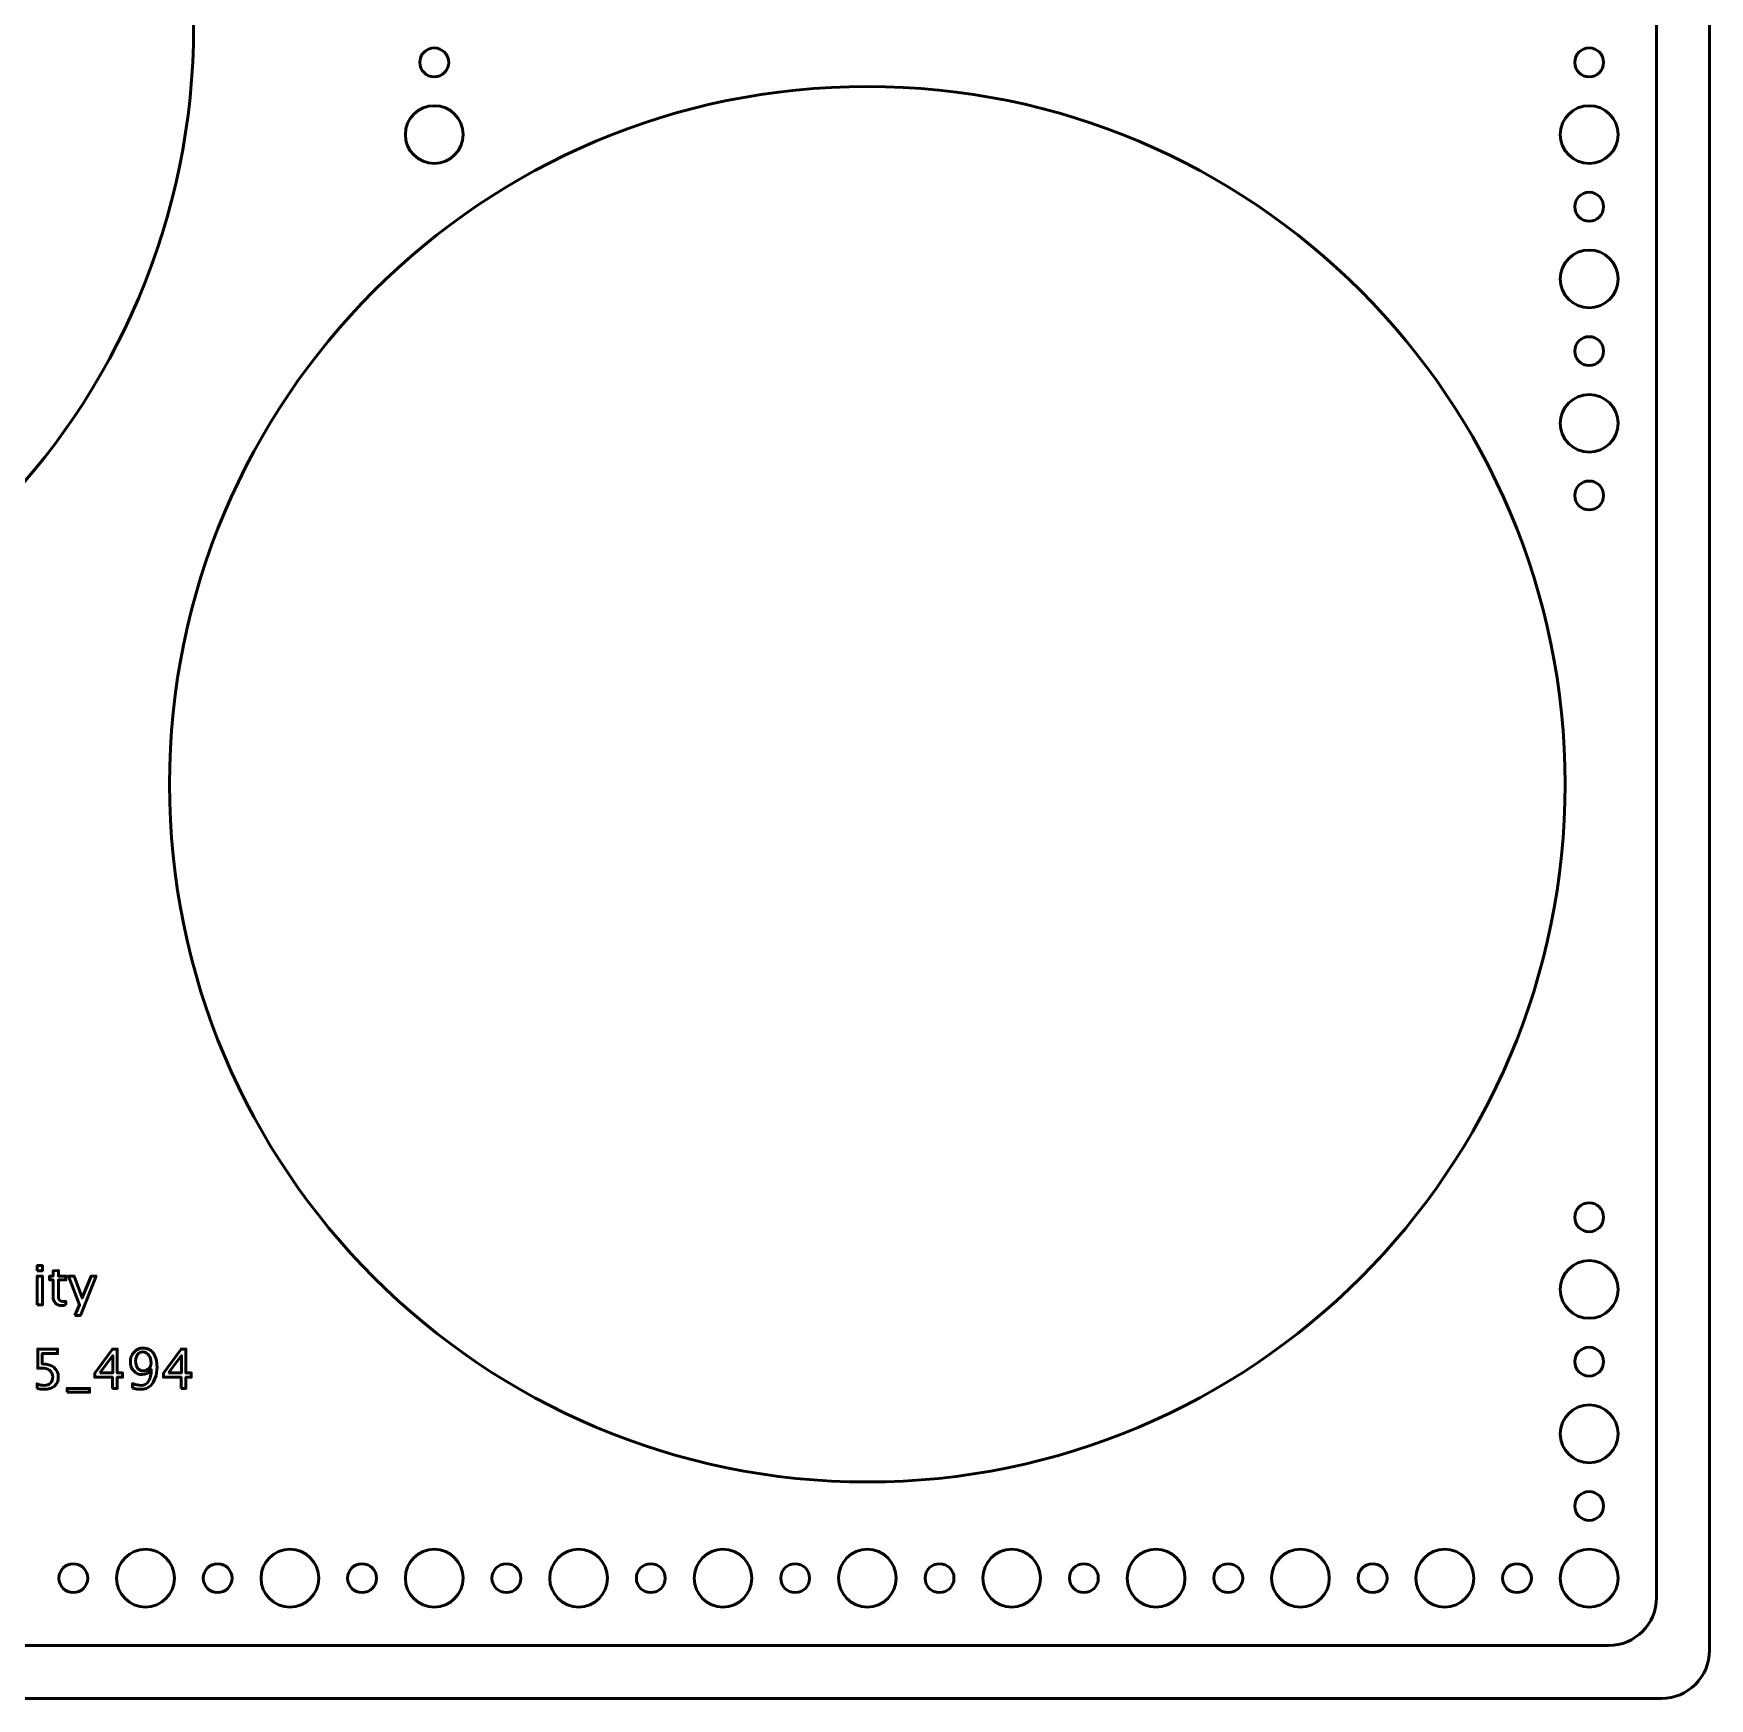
# Model space of a CAD drawing. Header units: centimetres. Extents: x -87 to 69, y -70 to 88.
# Drawn here: x -39.41 to -22, y -70.25 to -52.95 of the extents above; entities that cross this region are included whole.
import ezdxf

# ---------------------------------------------------------------- set-up
doc = ezdxf.new("R2010")
doc.units = ezdxf.units.CM
doc.header["$MEASUREMENT"] = 0
doc.layers.add('Layer 1', color=7, linetype='Continuous')

msp = doc.modelspace()

# ---------------------------------------------------------------- linework, layer by layer
at = {"layer": 'Layer 1', "lineweight": 53}
for centre, major_axis in [((-45, -52.875), (0, 7.25)), ((-30.75, -60.75), (0, 7.25)), ((-38.24999, -69.00001), (0, 0.30001)), ((-36.74999, -69.00001), (0, 0.30001)), ((-35.24999, -69.00001), (0, 0.30001)), ((-33.74999, -69.00001), (0, 0.30001)), ((-32.24999, -69.00001), (0, 0.30001)), ((-30.74999, -69.00001), (0, 0.30001)), ((-29.24999, -69.00001), (0, 0.30001)), ((-27.74999, -69.00001), (0, 0.30001)), ((-26.24999, -69.00001), (0, 0.30001)), ((-24.74999, -69.00001), (0, 0.30001)), ((-39, -69), (0, 0.15)), ((-37.5, -69), (0, 0.15)), ((-36, -69), (0, 0.15)), ((-34.5, -69), (0, 0.15)), ((-33, -69), (0, 0.15)), ((-31.5, -69), (0, 0.15)), ((-30, -69), (0, 0.15)), ((-28.5, -69), (0, 0.15)), ((-27, -69), (0, 0.15)), ((-25.5, -69), (0, 0.15)), ((-24, -69), (0, 0.15))]:
    msp.add_ellipse(centre, major_axis=major_axis, ratio=1, dxfattribs=at)
for points, knots in [([(-68, -69.75), (-68, -69.75), (-68, -20.25), (-68, -20.25), (-68, -20.25), (-68, -19.97386), (-67.77614, -19.75), (-67.5, -19.75), (-67.5, -19.75), (-67.5, -19.75), (-22.5, -19.75), (-22.5, -19.75), (-22.5, -19.75), (-22.22386, -19.75), (-22, -19.97386), (-22, -20.25), (-22, -20.25), (-22, -20.25), (-22, -69.75), (-22, -69.75), (-22, -69.75), (-22, -70.02614), (-22.22386, -70.25), (-22.5, -70.25), (-22.5, -70.25), (-22.5, -70.25), (-67.5, -70.25), (-67.5, -70.25), (-67.5, -70.25), (-67.77614, -70.25), (-68, -70.02614), (-68, -69.75)], [0, 0, 0, 0, 0.11111111, 0.11111111, 0.11111111, 0.11111111, 0.22222222, 0.22222222, 0.22222222, 0.22222222, 0.33333333, 0.33333333, 0.33333333, 0.33333333, 0.44444444, 0.44444444, 0.44444444, 0.44444444, 0.55555556, 0.55555556, 0.55555556, 0.55555556, 0.66666667, 0.66666667, 0.66666667, 0.66666667, 0.77777778, 0.77777778, 0.77777778, 0.77777778, 1, 1, 1, 1]), ([(-35.1, -53.25), (-35.1, -53.33284), (-35.16716, -53.4), (-35.25, -53.4), (-35.25, -53.4), (-35.33284, -53.4), (-35.4, -53.33284), (-35.4, -53.25), (-35.4, -53.25), (-35.4, -53.16716), (-35.33284, -53.1), (-35.25, -53.1), (-35.25, -53.1), (-35.16716, -53.1), (-35.1, -53.16716), (-35.1, -53.25)], [0, 0, 0, 0, 0.2, 0.2, 0.2, 0.2, 0.4, 0.4, 0.4, 0.4, 0.6, 0.6, 0.6, 0.6, 1, 1, 1, 1]), ([(-23.1, -53.25), (-23.1, -53.33284), (-23.16716, -53.4), (-23.25, -53.4), (-23.25, -53.4), (-23.33284, -53.4), (-23.4, -53.33284), (-23.4, -53.25), (-23.4, -53.25), (-23.4, -53.16716), (-23.33284, -53.1), (-23.25, -53.1), (-23.25, -53.1), (-23.16716, -53.1), (-23.1, -53.16716), (-23.1, -53.25)], [0, 0, 0, 0, 0.2, 0.2, 0.2, 0.2, 0.4, 0.4, 0.4, 0.4, 0.6, 0.6, 0.6, 0.6, 1, 1, 1, 1]), ([(-34.95, -54), (-34.95, -54.16569), (-35.08431, -54.3), (-35.25, -54.3), (-35.25, -54.3), (-35.41569, -54.3), (-35.55, -54.16569), (-35.55, -54), (-35.55, -54), (-35.55, -53.83431), (-35.41569, -53.7), (-35.25, -53.7), (-35.25, -53.7), (-35.08431, -53.7), (-34.95, -53.83431), (-34.95, -54)], [0, 0, 0, 0, 0.2, 0.2, 0.2, 0.2, 0.4, 0.4, 0.4, 0.4, 0.6, 0.6, 0.6, 0.6, 1, 1, 1, 1]), ([(-22.95, -54), (-22.95, -54.16569), (-23.08431, -54.3), (-23.25, -54.3), (-23.25, -54.3), (-23.41569, -54.3), (-23.55, -54.16569), (-23.55, -54), (-23.55, -54), (-23.55, -53.83431), (-23.41569, -53.7), (-23.25, -53.7), (-23.25, -53.7), (-23.08431, -53.7), (-22.95, -53.83431), (-22.95, -54)], [0, 0, 0, 0, 0.2, 0.2, 0.2, 0.2, 0.4, 0.4, 0.4, 0.4, 0.6, 0.6, 0.6, 0.6, 1, 1, 1, 1]), ([(-23.1, -54.75), (-23.1, -54.83284), (-23.16716, -54.9), (-23.25, -54.9), (-23.25, -54.9), (-23.33284, -54.9), (-23.4, -54.83284), (-23.4, -54.75), (-23.4, -54.75), (-23.4, -54.66716), (-23.33284, -54.6), (-23.25, -54.6), (-23.25, -54.6), (-23.16716, -54.6), (-23.1, -54.66716), (-23.1, -54.75)], [0, 0, 0, 0, 0.2, 0.2, 0.2, 0.2, 0.4, 0.4, 0.4, 0.4, 0.6, 0.6, 0.6, 0.6, 1, 1, 1, 1]), ([(-22.95, -55.5), (-22.95, -55.66569), (-23.08431, -55.8), (-23.25, -55.8), (-23.25, -55.8), (-23.41569, -55.8), (-23.55, -55.66569), (-23.55, -55.5), (-23.55, -55.5), (-23.55, -55.33431), (-23.41569, -55.2), (-23.25, -55.2), (-23.25, -55.2), (-23.08431, -55.2), (-22.95, -55.33431), (-22.95, -55.5)], [0, 0, 0, 0, 0.2, 0.2, 0.2, 0.2, 0.4, 0.4, 0.4, 0.4, 0.6, 0.6, 0.6, 0.6, 1, 1, 1, 1]), ([(-23.1, -56.25), (-23.1, -56.33284), (-23.16716, -56.4), (-23.25, -56.4), (-23.25, -56.4), (-23.33284, -56.4), (-23.4, -56.33284), (-23.4, -56.25), (-23.4, -56.25), (-23.4, -56.16716), (-23.33284, -56.1), (-23.25, -56.1), (-23.25, -56.1), (-23.16716, -56.1), (-23.1, -56.16716), (-23.1, -56.25)], [0, 0, 0, 0, 0.2, 0.2, 0.2, 0.2, 0.4, 0.4, 0.4, 0.4, 0.6, 0.6, 0.6, 0.6, 1, 1, 1, 1]), ([(-22.95, -57), (-22.95, -57.16569), (-23.08431, -57.3), (-23.25, -57.3), (-23.25, -57.3), (-23.41569, -57.3), (-23.55, -57.16569), (-23.55, -57), (-23.55, -57), (-23.55, -56.83431), (-23.41569, -56.7), (-23.25, -56.7), (-23.25, -56.7), (-23.08431, -56.7), (-22.95, -56.83431), (-22.95, -57)], [0, 0, 0, 0, 0.2, 0.2, 0.2, 0.2, 0.4, 0.4, 0.4, 0.4, 0.6, 0.6, 0.6, 0.6, 1, 1, 1, 1]), ([(-23.1, -57.75), (-23.1, -57.83284), (-23.16716, -57.9), (-23.25, -57.9), (-23.25, -57.9), (-23.33284, -57.9), (-23.4, -57.83284), (-23.4, -57.75), (-23.4, -57.75), (-23.4, -57.66716), (-23.33284, -57.6), (-23.25, -57.6), (-23.25, -57.6), (-23.16716, -57.6), (-23.1, -57.66716), (-23.1, -57.75)], [0, 0, 0, 0, 0.2, 0.2, 0.2, 0.2, 0.4, 0.4, 0.4, 0.4, 0.6, 0.6, 0.6, 0.6, 1, 1, 1, 1]), ([(-23.1, -65.25), (-23.1, -65.33284), (-23.16716, -65.4), (-23.25, -65.4), (-23.25, -65.4), (-23.33284, -65.4), (-23.4, -65.33284), (-23.4, -65.25), (-23.4, -65.25), (-23.4, -65.16716), (-23.33284, -65.1), (-23.25, -65.1), (-23.25, -65.1), (-23.16716, -65.1), (-23.1, -65.16716), (-23.1, -65.25)], [0, 0, 0, 0, 0.2, 0.2, 0.2, 0.2, 0.4, 0.4, 0.4, 0.4, 0.6, 0.6, 0.6, 0.6, 1, 1, 1, 1]), ([(-22.95, -66), (-22.95, -66.16569), (-23.08431, -66.3), (-23.25, -66.3), (-23.25, -66.3), (-23.41569, -66.3), (-23.55, -66.16569), (-23.55, -66), (-23.55, -66), (-23.55, -65.83431), (-23.41569, -65.7), (-23.25, -65.7), (-23.25, -65.7), (-23.08431, -65.7), (-22.95, -65.83431), (-22.95, -66)], [0, 0, 0, 0, 0.2, 0.2, 0.2, 0.2, 0.4, 0.4, 0.4, 0.4, 0.6, 0.6, 0.6, 0.6, 1, 1, 1, 1]), ([(-23.1, -66.75), (-23.1, -66.83284), (-23.16716, -66.9), (-23.25, -66.9), (-23.25, -66.9), (-23.33284, -66.9), (-23.4, -66.83284), (-23.4, -66.75), (-23.4, -66.75), (-23.4, -66.66716), (-23.33284, -66.6), (-23.25, -66.6), (-23.25, -66.6), (-23.16716, -66.6), (-23.1, -66.66716), (-23.1, -66.75)], [0, 0, 0, 0, 0.2, 0.2, 0.2, 0.2, 0.4, 0.4, 0.4, 0.4, 0.6, 0.6, 0.6, 0.6, 1, 1, 1, 1]), ([(-22.95, -67.5), (-22.95, -67.66569), (-23.08431, -67.8), (-23.25, -67.8), (-23.25, -67.8), (-23.41569, -67.8), (-23.55, -67.66569), (-23.55, -67.5), (-23.55, -67.5), (-23.55, -67.33431), (-23.41569, -67.2), (-23.25, -67.2), (-23.25, -67.2), (-23.08431, -67.2), (-22.95, -67.33431), (-22.95, -67.5)], [0, 0, 0, 0, 0.2, 0.2, 0.2, 0.2, 0.4, 0.4, 0.4, 0.4, 0.6, 0.6, 0.6, 0.6, 1, 1, 1, 1]), ([(-23.1, -68.25), (-23.1, -68.33284), (-23.16716, -68.4), (-23.25, -68.4), (-23.25, -68.4), (-23.33284, -68.4), (-23.4, -68.33284), (-23.4, -68.25), (-23.4, -68.25), (-23.4, -68.16716), (-23.33284, -68.1), (-23.25, -68.1), (-23.25, -68.1), (-23.16716, -68.1), (-23.1, -68.16716), (-23.1, -68.25)], [0, 0, 0, 0, 0.2, 0.2, 0.2, 0.2, 0.4, 0.4, 0.4, 0.4, 0.6, 0.6, 0.6, 0.6, 1, 1, 1, 1]), ([(-22.95, -69), (-22.95, -69.16569), (-23.08431, -69.3), (-23.25, -69.3), (-23.25, -69.3), (-23.41569, -69.3), (-23.55, -69.16569), (-23.55, -69), (-23.55, -69), (-23.55, -68.83431), (-23.41569, -68.7), (-23.25, -68.7), (-23.25, -68.7), (-23.08431, -68.7), (-22.95, -68.83431), (-22.95, -69)], [0, 0, 0, 0, 0.2, 0.2, 0.2, 0.2, 0.4, 0.4, 0.4, 0.4, 0.6, 0.6, 0.6, 0.6, 1, 1, 1, 1])]:
    msp.add_open_spline(points, degree=3, knots=knots, dxfattribs=at)
at = {"layer": 'Layer 1', "color": 4, "lineweight": 53}
msp.add_open_spline([(-67.45, -69.2), (-67.45, -69.2), (-67.45, -20.8), (-67.45, -20.8), (-67.45, -20.8), (-67.45, -20.52386), (-67.22614, -20.3), (-66.95, -20.3), (-66.95, -20.3), (-66.95, -20.3), (-23.05, -20.3), (-23.05, -20.3), (-23.05, -20.3), (-22.77386, -20.3), (-22.55, -20.52386), (-22.55, -20.8), (-22.55, -20.8), (-22.55, -20.8), (-22.55, -69.2), (-22.55, -69.2), (-22.55, -69.2), (-22.55, -69.47614), (-22.77386, -69.7), (-23.05, -69.7), (-23.05, -69.7), (-23.05, -69.7), (-66.95, -69.7), (-66.95, -69.7), (-66.95, -69.7), (-67.22614, -69.7), (-67.45, -69.47614), (-67.45, -69.2)], degree=3, knots=[0, 0, 0, 0, 0.11111111, 0.11111111, 0.11111111, 0.11111111, 0.22222222, 0.22222222, 0.22222222, 0.22222222, 0.33333333, 0.33333333, 0.33333333, 0.33333333, 0.44444444, 0.44444444, 0.44444444, 0.44444444, 0.55555556, 0.55555556, 0.55555556, 0.55555556, 0.66666667, 0.66666667, 0.66666667, 0.66666667, 0.77777778, 0.77777778, 0.77777778, 0.77777778, 1, 1, 1, 1], dxfattribs=at)
at = {"layer": 'Layer 1', "color": 5, "lineweight": 53}
for points, knots in [([(-39.37533, -65.80612), (-39.37533, -65.80612), (-39.37533, -65.75193), (-39.37533, -65.75193), (-39.37533, -65.75193), (-39.37533, -65.75193), (-39.32115, -65.75193), (-39.32115, -65.75193), (-39.32115, -65.75193), (-39.32115, -65.75193), (-39.32115, -65.80612), (-39.32115, -65.80612), (-39.32115, -65.80612), (-39.32115, -65.80612), (-39.37533, -65.80612), (-39.37533, -65.80612)], [0, 0, 0, 0, 0.2, 0.2, 0.2, 0.2, 0.4, 0.4, 0.4, 0.4, 0.6, 0.6, 0.6, 0.6, 1, 1, 1, 1]), ([(-39.07844, -66.15993), (-39.09519, -66.16454), (-39.10977, -66.16679), (-39.12209, -66.16679), (-39.12209, -66.16679), (-39.14975, -66.16679), (-39.17129, -66.15889), (-39.18672, -66.14309), (-39.18672, -66.14309), (-39.20224, -66.12728), (-39.20996, -66.10536), (-39.20996, -66.07724), (-39.20996, -66.07724), (-39.20996, -66.07724), (-39.20996, -65.90151), (-39.20996, -65.90151), (-39.20996, -65.90151), (-39.20996, -65.90151), (-39.2474, -65.90151), (-39.2474, -65.90151), (-39.2474, -65.90151), (-39.2474, -65.90151), (-39.2474, -65.86087), (-39.2474, -65.86087), (-39.2474, -65.86087), (-39.2474, -65.86087), (-39.20996, -65.86087), (-39.20996, -65.86087), (-39.20996, -65.86087), (-39.20996, -65.86087), (-39.20996, -65.80677), (-39.20996, -65.80677), (-39.20996, -65.80677), (-39.20996, -65.80677), (-39.15577, -65.8016), (-39.15577, -65.8016), (-39.15577, -65.8016), (-39.15577, -65.8016), (-39.15577, -65.86087), (-39.15577, -65.86087), (-39.15577, -65.86087), (-39.15577, -65.86087), (-39.07731, -65.86087), (-39.07731, -65.86087), (-39.07731, -65.86087), (-39.07731, -65.86087), (-39.07731, -65.90151), (-39.07731, -65.90151), (-39.07731, -65.90151), (-39.07731, -65.90151), (-39.15577, -65.90151), (-39.15577, -65.90151), (-39.15577, -65.90151), (-39.15577, -65.90151), (-39.15577, -66.06745), (-39.15577, -66.06745), (-39.15577, -66.06745), (-39.15577, -66.10659), (-39.13874, -66.12615), (-39.10478, -66.12615), (-39.10478, -66.12615), (-39.09754, -66.12615), (-39.08879, -66.12493), (-39.07844, -66.12258), (-39.07844, -66.12258), (-39.07844, -66.12258), (-39.07844, -66.15993), (-39.07844, -66.15993)], [0, 0, 0, 0, 0.05555556, 0.05555556, 0.05555556, 0.05555556, 0.11111111, 0.11111111, 0.11111111, 0.11111111, 0.16666667, 0.16666667, 0.16666667, 0.16666667, 0.22222222, 0.22222222, 0.22222222, 0.22222222, 0.27777778, 0.27777778, 0.27777778, 0.27777778, 0.33333333, 0.33333333, 0.33333333, 0.33333333, 0.38888889, 0.38888889, 0.38888889, 0.38888889, 0.44444444, 0.44444444, 0.44444444, 0.44444444, 0.5, 0.5, 0.5, 0.5, 0.55555556, 0.55555556, 0.55555556, 0.55555556, 0.61111111, 0.61111111, 0.61111111, 0.61111111, 0.66666667, 0.66666667, 0.66666667, 0.66666667, 0.72222222, 0.72222222, 0.72222222, 0.72222222, 0.77777778, 0.77777778, 0.77777778, 0.77777778, 0.83333333, 0.83333333, 0.83333333, 0.83333333, 0.88888889, 0.88888889, 0.88888889, 0.88888889, 1, 1, 1, 1]), ([(-39.37533, -66.16002), (-39.37533, -66.16002), (-39.37533, -65.86087), (-39.37533, -65.86087), (-39.37533, -65.86087), (-39.37533, -65.86087), (-39.32115, -65.86087), (-39.32115, -65.86087), (-39.32115, -65.86087), (-39.32115, -65.86087), (-39.32115, -66.16002), (-39.32115, -66.16002), (-39.32115, -66.16002), (-39.32115, -66.16002), (-39.37533, -66.16002), (-39.37533, -66.16002)], [0, 0, 0, 0, 0.2, 0.2, 0.2, 0.2, 0.4, 0.4, 0.4, 0.4, 0.6, 0.6, 0.6, 0.6, 1, 1, 1, 1]), ([(-38.98343, -66.26896), (-38.98343, -66.26896), (-38.93489, -66.1604), (-38.93489, -66.1604), (-38.93489, -66.1604), (-38.93489, -66.1604), (-39.05078, -65.86087), (-39.05078, -65.86087), (-39.05078, -65.86087), (-39.05078, -65.86087), (-38.99265, -65.86087), (-38.99265, -65.86087), (-38.99265, -65.86087), (-38.99265, -65.86087), (-38.90648, -66.0874), (-38.90648, -66.0874), (-38.90648, -66.0874), (-38.90648, -66.0874), (-38.81457, -65.86087), (-38.81457, -65.86087), (-38.81457, -65.86087), (-38.81457, -65.86087), (-38.76348, -65.86087), (-38.76348, -65.86087), (-38.76348, -65.86087), (-38.76348, -65.86087), (-38.92698, -66.26896), (-38.92698, -66.26896), (-38.92698, -66.26896), (-38.92698, -66.26896), (-38.98343, -66.26896), (-38.98343, -66.26896)], [0, 0, 0, 0, 0.11111111, 0.11111111, 0.11111111, 0.11111111, 0.22222222, 0.22222222, 0.22222222, 0.22222222, 0.33333333, 0.33333333, 0.33333333, 0.33333333, 0.44444444, 0.44444444, 0.44444444, 0.44444444, 0.55555556, 0.55555556, 0.55555556, 0.55555556, 0.66666667, 0.66666667, 0.66666667, 0.66666667, 0.77777778, 0.77777778, 0.77777778, 0.77777778, 1, 1, 1, 1]), ([(-39.37725, -67.02906), (-39.37725, -67.02906), (-39.37725, -66.98052), (-39.37725, -66.98052), (-39.37725, -66.98052), (-39.35025, -66.99143), (-39.32466, -66.99689), (-39.3002, -66.99689), (-39.3002, -66.99689), (-39.27349, -66.99689), (-39.25241, -66.98899), (-39.23708, -66.97318), (-39.23708, -66.97318), (-39.22175, -66.95738), (-39.21413, -66.93565), (-39.21413, -66.90799), (-39.21413, -66.90799), (-39.21413, -66.87826), (-39.22494, -66.8555), (-39.24658, -66.83979), (-39.24658, -66.83979), (-39.26822, -66.82408), (-39.29954, -66.81627), (-39.34047, -66.81627), (-39.34047, -66.81627), (-39.34997, -66.81627), (-39.36003, -66.81693), (-39.37048, -66.81824), (-39.37048, -66.81824), (-39.37048, -66.81824), (-39.37048, -66.61928), (-39.37048, -66.61928), (-39.37048, -66.61928), (-39.37048, -66.61928), (-39.16389, -66.61928), (-39.16389, -66.61928), (-39.16389, -66.61928), (-39.16389, -66.61928), (-39.16389, -66.66669), (-39.16389, -66.66669), (-39.16389, -66.66669), (-39.16389, -66.66669), (-39.32306, -66.66669), (-39.32306, -66.66669), (-39.32306, -66.66669), (-39.32306, -66.66669), (-39.32306, -66.7745), (-39.32306, -66.7745), (-39.32306, -66.7745), (-39.27057, -66.7745), (-39.22965, -66.78654), (-39.2002, -66.81063), (-39.2002, -66.81063), (-39.17076, -66.83461), (-39.15599, -66.86792), (-39.15599, -66.91053), (-39.15599, -66.91053), (-39.15599, -66.95023), (-39.16935, -66.98127), (-39.19606, -67.00376), (-39.19606, -67.00376), (-39.22278, -67.02624), (-39.25966, -67.03753), (-39.30669, -67.03753), (-39.30669, -67.03753), (-39.32767, -67.03753), (-39.35119, -67.03471), (-39.37725, -67.02906)], [0, 0, 0, 0, 0.05555556, 0.05555556, 0.05555556, 0.05555556, 0.11111111, 0.11111111, 0.11111111, 0.11111111, 0.16666667, 0.16666667, 0.16666667, 0.16666667, 0.22222222, 0.22222222, 0.22222222, 0.22222222, 0.27777778, 0.27777778, 0.27777778, 0.27777778, 0.33333333, 0.33333333, 0.33333333, 0.33333333, 0.38888889, 0.38888889, 0.38888889, 0.38888889, 0.44444444, 0.44444444, 0.44444444, 0.44444444, 0.5, 0.5, 0.5, 0.5, 0.55555556, 0.55555556, 0.55555556, 0.55555556, 0.61111111, 0.61111111, 0.61111111, 0.61111111, 0.66666667, 0.66666667, 0.66666667, 0.66666667, 0.72222222, 0.72222222, 0.72222222, 0.72222222, 0.77777778, 0.77777778, 0.77777778, 0.77777778, 0.83333333, 0.83333333, 0.83333333, 0.83333333, 0.88888889, 0.88888889, 0.88888889, 0.88888889, 1, 1, 1, 1]), ([(-38.59419, -67.02737), (-38.59419, -67.02737), (-38.59419, -66.91166), (-38.59419, -66.91166), (-38.59419, -66.91166), (-38.59419, -66.91166), (-38.77819, -66.91166), (-38.77819, -66.91166), (-38.77819, -66.91166), (-38.77819, -66.91166), (-38.77819, -66.87046), (-38.77819, -66.87046), (-38.77819, -66.87046), (-38.77819, -66.87046), (-38.59419, -66.61928), (-38.59419, -66.61928), (-38.59419, -66.61928), (-38.59419, -66.61928), (-38.54339, -66.61928), (-38.54339, -66.61928), (-38.54339, -66.61928), (-38.54339, -66.61928), (-38.54339, -66.86707), (-38.54339, -66.86707), (-38.54339, -66.86707), (-38.54339, -66.86707), (-38.48864, -66.86707), (-38.48864, -66.86707), (-38.48864, -66.86707), (-38.48864, -66.86707), (-38.48864, -66.91166), (-38.48864, -66.91166), (-38.48864, -66.91166), (-38.48864, -66.91166), (-38.54339, -66.91166), (-38.54339, -66.91166), (-38.54339, -66.91166), (-38.54339, -66.91166), (-38.54339, -67.02737), (-38.54339, -67.02737), (-38.54339, -67.02737), (-38.54339, -67.02737), (-38.59419, -67.02737), (-38.59419, -67.02737)], [0, 0, 0, 0, 0.08333333, 0.08333333, 0.08333333, 0.08333333, 0.16666667, 0.16666667, 0.16666667, 0.16666667, 0.25, 0.25, 0.25, 0.25, 0.33333333, 0.33333333, 0.33333333, 0.33333333, 0.41666667, 0.41666667, 0.41666667, 0.41666667, 0.5, 0.5, 0.5, 0.5, 0.58333333, 0.58333333, 0.58333333, 0.58333333, 0.66666667, 0.66666667, 0.66666667, 0.66666667, 0.75, 0.75, 0.75, 0.75, 0.83333333, 0.83333333, 0.83333333, 0.83333333, 1, 1, 1, 1]), ([(-38.72467, -66.86707), (-38.72467, -66.86707), (-38.5908, -66.86707), (-38.5908, -66.86707), (-38.5908, -66.86707), (-38.5908, -66.86707), (-38.5908, -66.68626), (-38.5908, -66.68626), (-38.5908, -66.68626), (-38.5908, -66.68626), (-38.72467, -66.86707), (-38.72467, -66.86707)], [0, 0, 0, 0, 0.25, 0.25, 0.25, 0.25, 0.5, 0.5, 0.5, 0.5, 1, 1, 1, 1]), ([(-38.38572, -67.02511), (-38.38572, -67.02511), (-38.38572, -66.97883), (-38.38572, -66.97883), (-38.38572, -66.97883), (-38.3512, -66.99087), (-38.32185, -66.99689), (-38.29758, -66.99689), (-38.29758, -66.99689), (-38.2638, -66.99689), (-38.23737, -66.9825), (-38.21837, -66.95371), (-38.21837, -66.95371), (-38.19936, -66.92492), (-38.18986, -66.88485), (-38.18986, -66.83358), (-38.18986, -66.83358), (-38.21743, -66.86754), (-38.24875, -66.88457), (-38.28394, -66.88457), (-38.28394, -66.88457), (-38.31827, -66.88457), (-38.34744, -66.87196), (-38.37133, -66.84666), (-38.37133, -66.84666), (-38.39523, -66.82135), (-38.40717, -66.79059), (-38.40717, -66.75418), (-38.40717, -66.75418), (-38.40717, -66.71241), (-38.39447, -66.67779), (-38.36898, -66.65032), (-38.36898, -66.65032), (-38.34358, -66.62285), (-38.31159, -66.60912), (-38.27302, -66.60912), (-38.27302, -66.60912), (-38.22872, -66.60912), (-38.19381, -66.6269), (-38.16832, -66.66246), (-38.16832, -66.66246), (-38.14283, -66.69802), (-38.13003, -66.74666), (-38.13003, -66.80846), (-38.13003, -66.80846), (-38.13003, -66.84778), (-38.13615, -66.88475), (-38.14847, -66.91937), (-38.14847, -66.91937), (-38.16079, -66.95409), (-38.17726, -66.98099), (-38.19805, -67.00028), (-38.19805, -67.00028), (-38.22458, -67.02511), (-38.25957, -67.03753), (-38.30285, -67.03753), (-38.30285, -67.03753), (-38.3242, -67.03753), (-38.35176, -67.03339), (-38.38572, -67.02511)], [0, 0, 0, 0, 0.0625, 0.0625, 0.0625, 0.0625, 0.125, 0.125, 0.125, 0.125, 0.1875, 0.1875, 0.1875, 0.1875, 0.25, 0.25, 0.25, 0.25, 0.3125, 0.3125, 0.3125, 0.3125, 0.375, 0.375, 0.375, 0.375, 0.4375, 0.4375, 0.4375, 0.4375, 0.5, 0.5, 0.5, 0.5, 0.5625, 0.5625, 0.5625, 0.5625, 0.625, 0.625, 0.625, 0.625, 0.6875, 0.6875, 0.6875, 0.6875, 0.75, 0.75, 0.75, 0.75, 0.8125, 0.8125, 0.8125, 0.8125, 0.875, 0.875, 0.875, 0.875, 1, 1, 1, 1]), ([(-38.35299, -66.74496), (-38.35299, -66.77601), (-38.34593, -66.80056), (-38.33182, -66.81862), (-38.33182, -66.81862), (-38.31771, -66.83659), (-38.29871, -66.84562), (-38.27472, -66.84562), (-38.27472, -66.84562), (-38.25167, -66.84562), (-38.23201, -66.83781), (-38.21583, -66.8222), (-38.21583, -66.8222), (-38.19965, -66.80658), (-38.19156, -66.78767), (-38.19156, -66.76566), (-38.19156, -66.76566), (-38.19156, -66.73085), (-38.19936, -66.70282), (-38.21507, -66.68165), (-38.21507, -66.68165), (-38.23069, -66.66039), (-38.2512, -66.64976), (-38.27669, -66.64976), (-38.27669, -66.64976), (-38.30049, -66.64976), (-38.31912, -66.65823), (-38.33267, -66.67516), (-38.33267, -66.67516), (-38.34621, -66.69209), (-38.35299, -66.71533), (-38.35299, -66.74496)], [0, 0, 0, 0, 0.11111111, 0.11111111, 0.11111111, 0.11111111, 0.22222222, 0.22222222, 0.22222222, 0.22222222, 0.33333333, 0.33333333, 0.33333333, 0.33333333, 0.44444444, 0.44444444, 0.44444444, 0.44444444, 0.55555556, 0.55555556, 0.55555556, 0.55555556, 0.66666667, 0.66666667, 0.66666667, 0.66666667, 0.77777778, 0.77777778, 0.77777778, 0.77777778, 1, 1, 1, 1]), ([(-37.88037, -67.02737), (-37.88037, -67.02737), (-37.88037, -66.91166), (-37.88037, -66.91166), (-37.88037, -66.91166), (-37.88037, -66.91166), (-38.06437, -66.91166), (-38.06437, -66.91166), (-38.06437, -66.91166), (-38.06437, -66.91166), (-38.06437, -66.87046), (-38.06437, -66.87046), (-38.06437, -66.87046), (-38.06437, -66.87046), (-37.88037, -66.61928), (-37.88037, -66.61928), (-37.88037, -66.61928), (-37.88037, -66.61928), (-37.82957, -66.61928), (-37.82957, -66.61928), (-37.82957, -66.61928), (-37.82957, -66.61928), (-37.82957, -66.86707), (-37.82957, -66.86707), (-37.82957, -66.86707), (-37.82957, -66.86707), (-37.77482, -66.86707), (-37.77482, -66.86707), (-37.77482, -66.86707), (-37.77482, -66.86707), (-37.77482, -66.91166), (-37.77482, -66.91166), (-37.77482, -66.91166), (-37.77482, -66.91166), (-37.82957, -66.91166), (-37.82957, -66.91166), (-37.82957, -66.91166), (-37.82957, -66.91166), (-37.82957, -67.02737), (-37.82957, -67.02737), (-37.82957, -67.02737), (-37.82957, -67.02737), (-37.88037, -67.02737), (-37.88037, -67.02737)], [0, 0, 0, 0, 0.08333333, 0.08333333, 0.08333333, 0.08333333, 0.16666667, 0.16666667, 0.16666667, 0.16666667, 0.25, 0.25, 0.25, 0.25, 0.33333333, 0.33333333, 0.33333333, 0.33333333, 0.41666667, 0.41666667, 0.41666667, 0.41666667, 0.5, 0.5, 0.5, 0.5, 0.58333333, 0.58333333, 0.58333333, 0.58333333, 0.66666667, 0.66666667, 0.66666667, 0.66666667, 0.75, 0.75, 0.75, 0.75, 0.83333333, 0.83333333, 0.83333333, 0.83333333, 1, 1, 1, 1]), ([(-38.01085, -66.86707), (-38.01085, -66.86707), (-37.87698, -66.86707), (-37.87698, -66.86707), (-37.87698, -66.86707), (-37.87698, -66.86707), (-37.87698, -66.68626), (-37.87698, -66.68626), (-37.87698, -66.68626), (-37.87698, -66.68626), (-38.01085, -66.86707), (-38.01085, -66.86707)], [0, 0, 0, 0, 0.25, 0.25, 0.25, 0.25, 0.5, 0.5, 0.5, 0.5, 1, 1, 1, 1]), ([(-39.06549, -67.06801), (-39.06549, -67.06801), (-39.06549, -67.02737), (-39.06549, -67.02737), (-39.06549, -67.02737), (-39.06549, -67.02737), (-38.83069, -67.02737), (-38.83069, -67.02737), (-38.83069, -67.02737), (-38.83069, -67.02737), (-38.83069, -67.06801), (-38.83069, -67.06801), (-38.83069, -67.06801), (-38.83069, -67.06801), (-39.06549, -67.06801), (-39.06549, -67.06801)], [0, 0, 0, 0, 0.2, 0.2, 0.2, 0.2, 0.4, 0.4, 0.4, 0.4, 0.6, 0.6, 0.6, 0.6, 1, 1, 1, 1])]:
    msp.add_open_spline(points, degree=3, knots=knots, dxfattribs=at)

doc.saveas('drawing.dxf')
